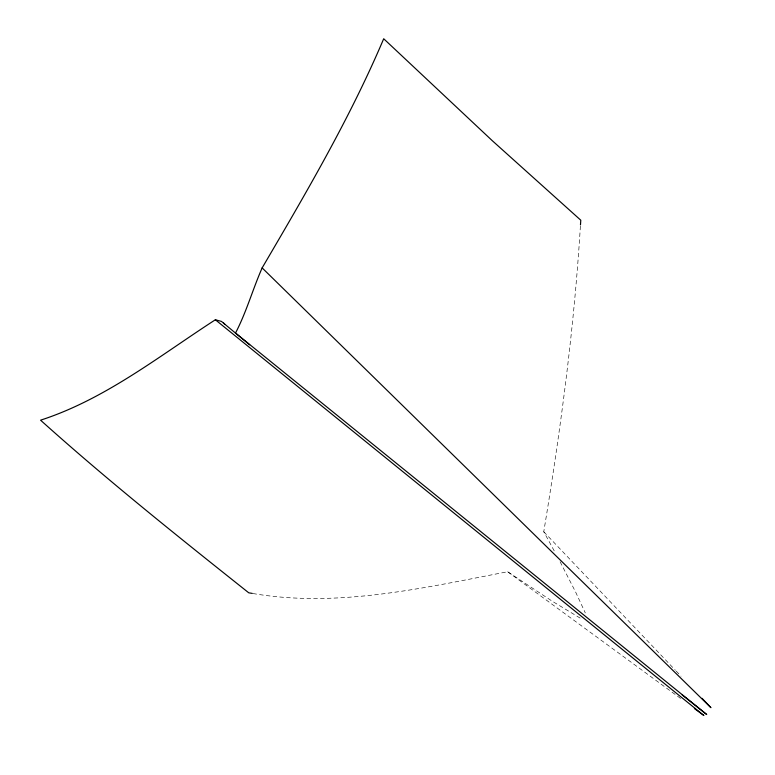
<?xml version="1.0" encoding="UTF-8"?>
<svg xmlns="http://www.w3.org/2000/svg" width="775" height="775" viewBox="0 0 775 775"><rect width="100%" height="100%" fill="white"/><g stroke="black" fill="none" stroke-linecap="round" stroke-linejoin="round"><path stroke-width="0.58" stroke-dasharray="3.88 2.91" d="M580.398 226.048C574.13 328.552 560.538 430.464 543.759 531.737L554.697 551.742M580.155 618.092L552.284 601.235L507.664 571.747C423.993 587.779 337.629 608.172 252.282 593.408M507.664 571.747L681.128 698.827M543.759 531.737L675.393 670.268M676.207 671.121L681.051 676.217M560.102 561.778L575.709 592.216L585.299 612.928"/><path stroke-width="1.16" d="M580.475 224.876L580.785 220.207L492.406 140.808L383.702 38.75C349.864 118.478 305.844 193.304 262.144 267.898C252.689 289.385 246.411 312.18 235.513 333.047L706.722 714.511L682.232 694.952M249.647 344.827L221.456 321.412L215.363 319.775C159.117 356.171 105.042 399.319 40.562 420.176C107.638 480.461 178.192 536.697 248.746 592.807L252.282 593.408M694.39 708.553L703.874 715.49L215.363 319.775M262.144 267.898L710.927 707.672L702.043 698.323M223.578 322.981L224.76 324.221"/></g></svg>
